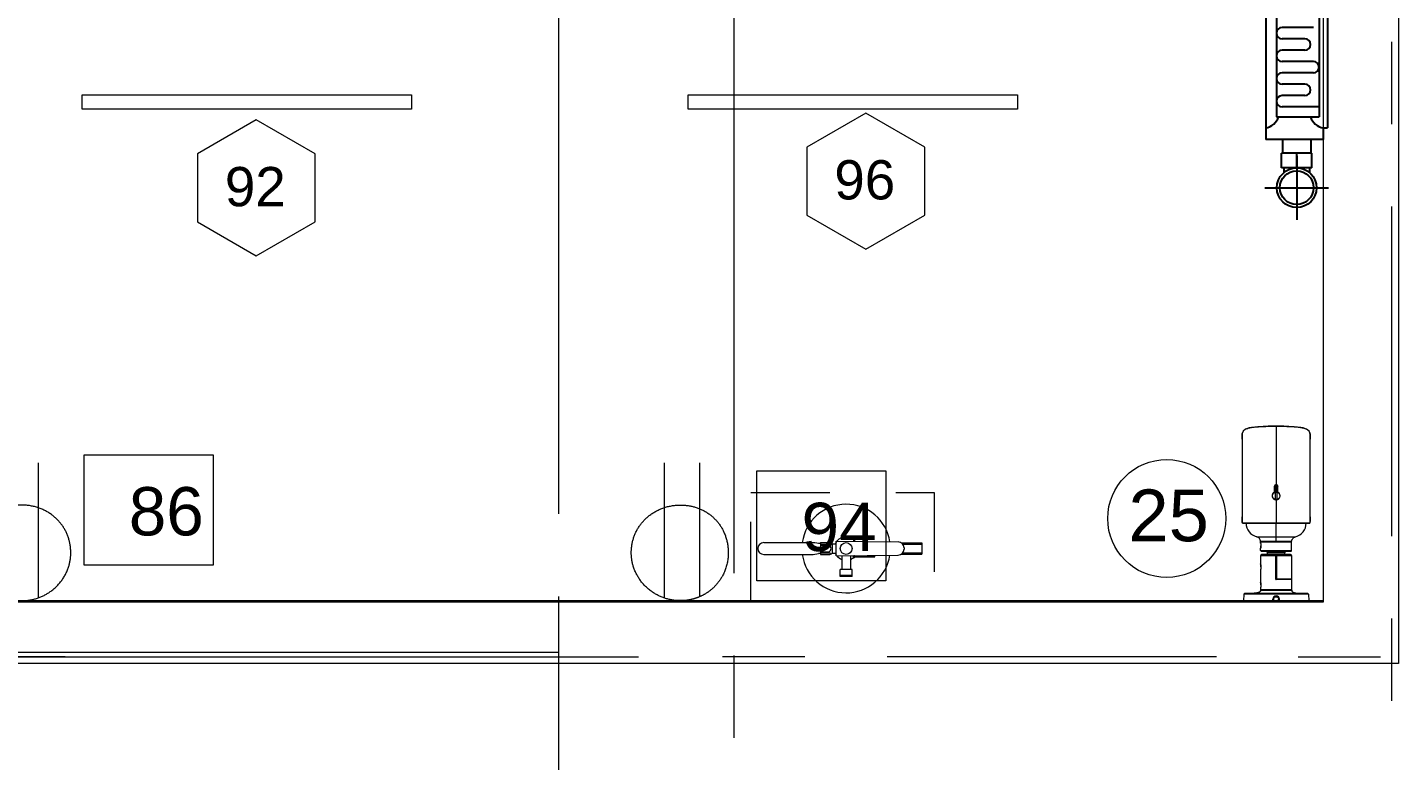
# Model space of a CAD drawing. Header units: inches. Extents: x 0.9 to 36.3, y 0.7 to 23.3.
# Drawn here: x 27.751 to 29.832, y 5.952 to 7.065 of the extents above; entities that cross this region are included whole.
import ezdxf

# ---------------------------------------------------------------- set-up
doc = ezdxf.new("R2010")
doc.units = ezdxf.units.IN
doc.linetypes.add('ACAD_ISO02W100', pattern=[15, 12, -3])
doc.layers.get('0').update_dxf_attribs({"color": 1})
doc.layers.add('Baseboard heater', color=7, linetype='Continuous', true_color=0x581317)
for name, color, linetype, lineweight in [('CCTV', 38, 'Continuous', 0), ('Fire Extinguisher', 12, 'Continuous', 15), ('Numbering CCTV', 38, 'Continuous', 0), ('Numbering receptecles', 170, 'Continuous', 15), ('Receptacles', 170, 'Continuous', 15)]:
    doc.layers.add(name, color=color, linetype=linetype, lineweight=lineweight)
for name, color, linetype, lineweight, true_color in [('Lights', 7, 'Continuous', 15, 0xff0a0a), ('Numbering Lights', 1, 'Continuous', 15, 0xff0000), ('PDF_Geometry', 7, 'Continuous', 9, 0x777777)]:
    doc.layers.add(name, color=color, linetype=linetype, lineweight=lineweight, true_color=true_color)
doc.styles.get("Standard").update_dxf_attribs({"font": 'arial.ttf'})

# ---------------------------------------------------------------- blocks, each defined once
blk = doc.blocks.new('Fire Extinguisher_top_dwgmodels.com')
at = {"color": 0}
for p, q in [((-111.7, 8), (-47, 8)), ((-34.9, 6.6), (-37.6, 6.6)), ((-34.9, 8), (-34.9, -8)), ((-34.9, 8), (-23.5, 8)), ((-34.9, 4.6), (-23.2, 4.6)), ((-34.8, 5.7), (-23.2, 5.7)), ((-18.9, 6.3), (-18.9, -6.3)), ((-18.9, 6.3), (-13.5, 6.3)), ((-13.5, -10), (-13.5, 10)), ((-13.5, 10), (70.6, 8.9)), ((10.3, 9.7), (10.3, 11.5)), ((10.7, 9.7), (10.7, 11.5)), ((75, 7.5), (102.5, 7.5)), ((76.7, 5.9), (102.5, 5.9)), ((78.5, 0.9), (78.5, -0.9)), ((102.5, 7.5), (102.5, -7.5)), ((-111.7, -8), (-47, -8)), ((-34.9, -6.6), (-37.6, -6.6)), ((-34.9, -4.6), (-23.2, -4.6)), ((-34.9, -8), (-23.5, -8)), ((-34.8, -5.7), (-23.2, -5.7)), ((-18.9, -6.3), (-13.5, -6.3)), ((-13.5, -10), (70.6, -8.9)), ((-6, -9.9), (-6, -28.4)), ((6, -9.7), (6, -28.4)), ((10.3, -9.7), (10.3, -9.7)), ((10.7, -9.9), (10.7, -9.7)), ((10.8, -10.2), (11, -9.9)), ((10.9, -10.4), (38.5, -10.4)), ((10.9, -11.2), (38.5, -11.2)), ((75, -7.5), (102.5, -7.5)), ((76.7, -5.9), (102.5, -5.9)), ((-8, -38), (-8, -28.4)), ((8, -28.4), (-8, -28.4)), ((-8, -36.1), (8, -36.1)), ((8, -38), (8, -28.4)), ((8, -38), (-8, -38))]:
    blk.add_line(p, q, dxfattribs=at)
blk.add_circle((0, 0), 8, dxfattribs=at)
for centre, radius, start, end in [((0, 0), 60, 8.6363, 172.3377), ((-111.7, 0), 8, 90, 270), ((-48.9, -37), 45.1, 75.4552, 87.5164), ((-23.6, 0.6), 7.45, 50.2127, 88.8117), ((-23.3, 7.7), 1.98, 271.9881, 358.9526), ((-25.5, 0), 5.13, 297.4534, 62.5466), ((0, 0), 16, 147.6298, 156.9032), ((0, 0), 16, 37.0611, 141.3809), ((10.5, 11.5), 0.177, 14.0852, 165.9148), ((70.5, 0.9), 8, 0, 89.221), ((0, 0), 60, 187.6623, 351.3637), ((-48.9, 37), 45.1, 272.4836, 284.5448), ((-23.6, -0.6), 7.45, 271.1883, 309.7873), ((-23.3, -7.7), 1.98, 1.0474, 88.0119), ((0, 0), 16, 203.0968, 212.3702), ((0, 0), 16, 218.6191, 247.9757), ((-11.2, -9.9), 0.819, 184.1848, 357.3731), ((0, 0), 16, 292.0243, 310.0558), ((10.5, -11), 1.25, 101.8101, 350.1732), ((10.5, -11), 0.907, 90, 346.3844), ((10.2, -9.7), 0.107, 282.2941, 2.9308), ((10.4, -9.9), 0.229, 277.2272, 346.9737), ((11.1, -10.8), 0.447, 116.5651, 243.4349), ((0, 0), 16, 312.0013, 315.4535), ((10.5, -11), 0.907, 40.2976, 70.7774), ((10.5, -11), 1.25, 27.9629, 66.6982), ((0, 0), 16, 319.3461, 322.9389), ((38.3, -10.8), 0.447, 296.5651, 63.4349), ((70.5, -0.9), 8, 270.779, 0)]:
    blk.add_arc(centre, radius, start, end, dxfattribs=at)

msp = doc.modelspace()

# ---------------------------------------------------------------- linework, layer by layer
at = {"layer": 'Baseboard heater', "linetype": 'ByBlock', "ltscale": 0.5}
for p, q in [((29.6306, 8.4572), (29.6308, 6.8947)), ((29.7243, 8.4397), (29.7245, 6.9122)), ((29.6901, 6.9613), (29.6556, 6.9613)), ((29.7116, 6.9441), (29.6556, 6.9441)), ((29.647, 6.9291), (29.7116, 6.9292)), ((29.7181, 6.9122), (29.7245, 6.9122)), ((29.7181, 6.9122), (29.7181, 6.8947)), ((29.7181, 6.8947), (29.6308, 6.8947))]:
    msp.add_line(p, q, dxfattribs=at)
at = {"layer": 'Baseboard heater', "linetype": 'ByBlock', "ltscale": 0.3}
for p, q in [((29.6469, 8.4228), (29.647, 6.9291)), ((29.7114, 8.4228), (29.7116, 6.9292)), ((29.703, 7.0647), (29.6556, 7.0646)), ((29.6901, 7.0474), (29.6556, 7.0474)), ((29.6901, 7.0302), (29.6556, 7.0302)), ((29.703, 7.013), (29.6556, 7.013)), ((29.703, 6.9958), (29.6556, 6.9958)), ((29.6901, 6.9786), (29.6556, 6.9785)), ((29.6561, 6.8947), (29.6561, 6.874)), ((29.6992, 6.8947), (29.6992, 6.8741)), ((29.7009, 6.8741), (29.6544, 6.874)), ((29.6544, 6.8517), (29.6544, 6.874)), ((29.6777, 6.8517), (29.6777, 6.874)), ((29.6777, 6.8701), (29.6777, 6.7729)), ((29.7009, 6.8517), (29.7009, 6.8741)), ((29.7009, 6.8517), (29.6544, 6.8517)), ((29.6583, 6.8517), (29.6583, 6.8446)), ((29.697, 6.8517), (29.697, 6.8446)), ((29.6291, 6.8215), (29.7262, 6.8215))]:
    msp.add_line(p, q, dxfattribs=at)
at = {"layer": 'Baseboard heater', "linetype": 'ByBlock', "ltscale": 0.5}
for radius in [0.0301, 0.0256]:
    msp.add_circle((29.6777, 6.8215), radius, dxfattribs=at)
at = {"layer": 'Baseboard heater', "linetype": 'ByBlock', "ltscale": 0.3}
for centre, start, end in [((29.6556, 7.056), 90.0065, 270.0065), ((29.6901, 7.0388), 270.0065, 90.0065), ((29.6556, 7.0216), 90.0065, 270.0065), ((29.6556, 6.9872), 90.0065, 270.0065), ((29.703, 7.0044), 270.0065, 90.0065), ((29.6901, 6.9699), 270.0065, 90.0065)]:
    msp.add_arc(centre, 0.00861, start, end, dxfattribs=at)
at = {"layer": 'Baseboard heater', "linetype": 'ByBlock', "ltscale": 0.5}
for centre, radius, start, end in [((29.6556, 6.9527), 0.00861, 90.0065, 270.0065), ((29.6264, 6.9368), 0.025, 280.1133, 342.1663), ((29.7224, 6.9368), 0.025, 197.8466, 259.8996)]:
    msp.add_arc(centre, radius, start, end, dxfattribs=at)
at = {"layer": 'CCTV', "linetype": 'ByBlock'}
for p, q in [((29.6465, 6.4596), (29.6465, 6.3711)), ((29.5948, 6.44), (29.5948, 6.44)), ((29.5948, 6.44), (29.5948, 6.3221)), ((29.5948, 6.44), (29.5948, 6.44)), ((29.5949, 6.4438), (29.5949, 6.444)), ((29.5952, 6.4488), (29.5954, 6.4498)), ((29.5952, 6.4487), (29.5954, 6.4497)), ((29.5952, 6.4488), (29.5952, 6.4487)), ((29.5954, 6.4497), (29.5954, 6.4498)), ((29.5954, 6.3131), (29.5954, 6.4497)), ((29.6977, 6.4488), (29.6975, 6.4498)), ((29.6975, 6.4498), (29.6975, 6.4497)), ((29.6975, 6.4497), (29.6978, 6.4487)), ((29.6975, 6.4497), (29.6975, 6.3131)), ((29.6978, 6.4487), (29.6977, 6.4488)), ((29.6981, 6.444), (29.6981, 6.4438)), ((29.6981, 6.3221), (29.6981, 6.44)), ((29.6981, 6.44), (29.6981, 6.44)), ((29.6981, 6.44), (29.6981, 6.44)), ((29.6442, 6.3699), (29.6442, 6.3598)), ((29.6452, 6.3708), (29.6452, 6.3601)), ((29.6453, 6.3601), (29.6453, 6.3708)), ((29.6465, 6.3711), (29.6465, 6.36)), ((29.6477, 6.3708), (29.6477, 6.3601)), ((29.6478, 6.3601), (29.6478, 6.3708)), ((29.6487, 6.3598), (29.6487, 6.3699)), ((29.6436, 6.3683), (29.6436, 6.3596)), ((29.6455, 6.3487), (29.6455, 6.3596)), ((29.6455, 6.3596), (29.6474, 6.3596)), ((29.6474, 6.3596), (29.6474, 6.3487)), ((29.6493, 6.3596), (29.6493, 6.3683)), ((29.6474, 6.3487), (29.6455, 6.3487)), ((29.6465, 6.348), (29.6465, 6.3127)), ((29.5948, 6.3221), (29.5948, 6.3221)), ((29.5948, 6.3221), (29.5948, 6.3221)), ((29.5948, 6.3219), (29.5948, 6.3221)), ((29.5953, 6.3131), (29.6976, 6.3131)), ((29.5958, 6.3127), (29.6972, 6.3127)), ((29.6465, 6.2847), (29.6465, 6.3127)), ((29.6981, 6.3221), (29.6981, 6.3221)), ((29.6981, 6.3221), (29.6981, 6.3221)), ((29.6981, 6.3221), (29.6981, 6.3219)), ((29.67, 6.2847), (29.6229, 6.2847)), ((29.67, 6.2841), (29.6229, 6.2841)), ((29.6229, 6.2825), (29.6229, 6.2841)), ((29.6229, 6.2825), (29.6229, 6.2825)), ((29.6229, 6.2825), (29.6229, 6.2825)), ((29.6229, 6.2825), (29.6229, 6.2825)), ((29.6229, 6.2825), (29.6229, 6.2825)), ((29.6229, 6.2825), (29.623, 6.2822)), ((29.623, 6.2744), (29.6229, 6.274)), ((29.6229, 6.274), (29.6229, 6.274)), ((29.6229, 6.274), (29.6229, 6.274)), ((29.6229, 6.274), (29.6229, 6.274)), ((29.6229, 6.274), (29.6229, 6.274)), ((29.6229, 6.2712), (29.6229, 6.274)), ((29.6229, 6.2712), (29.67, 6.2712)), ((29.623, 6.2822), (29.623, 6.2822)), ((29.623, 6.2822), (29.6231, 6.2812)), ((29.6231, 6.2812), (29.6232, 6.2798)), ((29.6231, 6.2812), (29.6231, 6.2812)), ((29.6232, 6.2844), (29.6698, 6.2844)), ((29.6697, 6.2844), (29.6232, 6.2844)), ((29.6232, 6.2798), (29.6233, 6.2783)), ((29.6233, 6.2783), (29.6233, 6.2783)), ((29.6233, 6.2768), (29.6233, 6.2767)), ((29.6238, 6.2702), (29.6691, 6.2702)), ((29.6597, 6.2674), (29.6333, 6.2674)), ((29.6333, 6.2651), (29.6333, 6.2674)), ((29.6597, 6.2674), (29.6597, 6.2674)), ((29.6597, 6.2651), (29.6597, 6.2674)), ((29.67, 6.2712), (29.67, 6.2841)), ((29.6465, 6.2632), (29.6229, 6.2632)), ((29.6229, 6.2632), (29.6229, 6.2507)), ((29.6229, 6.2507), (29.6229, 6.2506)), ((29.6229, 6.2506), (29.6229, 6.2506)), ((29.6229, 6.2506), (29.6229, 6.2506)), ((29.6229, 6.2505), (29.6229, 6.2506)), ((29.6229, 6.2506), (29.623, 6.2502)), ((29.623, 6.2502), (29.6231, 6.2492)), ((29.6231, 6.2492), (29.6231, 6.2492)), ((29.6231, 6.2492), (29.6233, 6.2477)), ((29.6233, 6.2478), (29.6233, 6.2462)), ((29.6233, 6.2462), (29.6233, 6.2462)), ((29.6462, 6.2651), (29.6248, 6.2651)), ((29.6462, 6.2271), (29.6462, 6.2632)), ((29.6465, 6.2285), (29.6465, 6.2648)), ((29.6465, 6.2274), (29.6465, 6.2648)), ((29.67, 6.2632), (29.6465, 6.2632)), ((29.6682, 6.2651), (29.6468, 6.2651)), ((29.6468, 6.2632), (29.6468, 6.2606)), ((29.6468, 6.2606), (29.6468, 6.2285)), ((29.67, 6.2632), (29.67, 6.2278)), ((29.6229, 6.2418), (29.6229, 6.2418)), ((29.6229, 6.2417), (29.6229, 6.2418)), ((29.6229, 6.2417), (29.6229, 6.2233)), ((29.6231, 6.2432), (29.6231, 6.2432)), ((29.6233, 6.2447), (29.6233, 6.2446)), ((29.67, 6.2271), (29.6462, 6.2271)), ((29.6465, 6.2285), (29.6468, 6.2285)), ((29.6465, 6.2275), (29.6671, 6.2275)), ((29.6698, 6.2274), (29.6465, 6.2274)), ((29.6474, 6.2278), (29.67, 6.2278)), ((29.6474, 6.2275), (29.6698, 6.2275)), ((29.667, 6.2275), (29.6671, 6.2275)), ((29.67, 6.2271), (29.67, 6.2117)), ((29.5975, 6.2048), (29.597, 6.1949)), ((29.6954, 6.2048), (29.5975, 6.2048)), ((29.5985, 6.2057), (29.6223, 6.2057)), ((29.6124, 6.2057), (29.6117, 6.2057)), ((29.6134, 6.2057), (29.6124, 6.2057)), ((29.6148, 6.2057), (29.6134, 6.2057)), ((29.6161, 6.2057), (29.6148, 6.2057)), ((29.6168, 6.2057), (29.6161, 6.2057)), ((29.6168, 6.2057), (29.6176, 6.2057)), ((29.6945, 6.2057), (29.6223, 6.2057)), ((29.6229, 6.2233), (29.6229, 6.2232)), ((29.6229, 6.2233), (29.6229, 6.2233)), ((29.6229, 6.2232), (29.6229, 6.2232)), ((29.6229, 6.2232), (29.6229, 6.2232)), ((29.6229, 6.2232), (29.623, 6.2229)), ((29.6229, 6.2145), (29.6229, 6.2145)), ((29.6229, 6.2144), (29.6229, 6.2145)), ((29.6229, 6.2144), (29.6229, 6.2117)), ((29.6229, 6.2117), (29.67, 6.2117)), ((29.6229, 6.2111), (29.67, 6.2111)), ((29.623, 6.2229), (29.6231, 6.2219)), ((29.6231, 6.2219), (29.6233, 6.2204)), ((29.6231, 6.2219), (29.6231, 6.2219)), ((29.6231, 6.2158), (29.6231, 6.2158)), ((29.625, 6.2114), (29.6232, 6.2113)), ((29.6698, 6.2114), (29.6232, 6.2114)), ((29.6698, 6.2113), (29.6232, 6.2113)), ((29.6233, 6.2204), (29.6233, 6.2189)), ((29.6233, 6.2189), (29.6233, 6.2189)), ((29.6233, 6.2173), (29.6233, 6.2173)), ((29.6679, 6.2114), (29.6698, 6.2113)), ((29.6726, 6.2057), (29.6727, 6.2057)), ((29.6749, 6.2057), (29.6749, 6.2057)), ((29.6774, 6.2057), (29.6775, 6.2057)), ((29.6796, 6.2057), (29.6782, 6.2057)), ((29.6805, 6.2057), (29.6796, 6.2057)), ((29.6797, 6.2057), (29.6797, 6.2057)), ((29.6812, 6.2057), (29.6805, 6.2057)), ((29.6815, 6.2057), (29.6812, 6.2057)), ((29.6812, 6.2057), (29.6812, 6.2057)), ((29.6954, 6.2048), (29.6959, 6.1949)), ((29.597, 6.1949), (29.6413, 6.1949)), ((29.6955, 6.1944), (29.5975, 6.1944)), ((29.6413, 6.1944), (29.6413, 6.1972)), ((29.6422, 6.1972), (29.6422, 6.1944)), ((29.6427, 6.1972), (29.6427, 6.1944)), ((29.6487, 6.2003), (29.6442, 6.2003)), ((29.6503, 6.1944), (29.6503, 6.1972)), ((29.6507, 6.1944), (29.6507, 6.1972)), ((29.6517, 6.1944), (29.6517, 6.1972)), ((29.6517, 6.1949), (29.6959, 6.1949))]:
    msp.add_line(p, q, dxfattribs=at)
for points in [[(29.6465, 6.4596), (29.6346, 6.4595), (29.6188, 6.4589), (29.6091, 6.4578), (29.6056, 6.4571), (29.6002, 6.4552), (29.5964, 6.4522), (29.5954, 6.4498)], [(29.6975, 6.4498), (29.6965, 6.4522), (29.6928, 6.4552), (29.6873, 6.4571), (29.6838, 6.4578), (29.6741, 6.4589), (29.6584, 6.4595), (29.6465, 6.4596)], [(29.6233, 6.2783), (29.6232, 6.2768), (29.6231, 6.2753), (29.623, 6.2744)], [(29.6233, 6.2462), (29.6233, 6.2447), (29.6231, 6.2432), (29.623, 6.2422), (29.6229, 6.2418)], [(29.6117, 6.2057), (29.6113, 6.2057), (29.6113, 6.2057), (29.6112, 6.2057), (29.6112, 6.2057)], [(29.6223, 6.2058), (29.6222, 6.2058), (29.6222, 6.2058), (29.622, 6.2058), (29.6218, 6.2058), (29.6216, 6.2058), (29.6213, 6.2058), (29.6209, 6.2057), (29.6204, 6.2057), (29.6199, 6.2057), (29.6192, 6.2057), (29.6184, 6.2057), (29.6176, 6.2057)], [(29.6233, 6.2189), (29.6233, 6.2173), (29.6231, 6.2158), (29.623, 6.2148), (29.6229, 6.2145)], [(29.6782, 6.2057), (29.6771, 6.2057), (29.6764, 6.2057), (29.6757, 6.2057), (29.6749, 6.2057), (29.6741, 6.2057), (29.6734, 6.2057), (29.6727, 6.2057), (29.6722, 6.2057), (29.6718, 6.2057), (29.6714, 6.2058), (29.6711, 6.2058), (29.6709, 6.2058), (29.6708, 6.2058), (29.6707, 6.2058)]]:
    msp.add_lwpolyline(points, dxfattribs=at)
msp.add_circle((29.6465, 6.3541), 0.00556, dxfattribs=at)
for centre, radius, start, end in [((29.7551, 6.44), 0.1603, 178.6387, 180.0077), ((29.5984, 6.4481), 0.0033, 168.119, 169.1187), ((29.6019, 6.4483), 0.0066, 162.8716, 167.331), ((29.6021, 6.4483), 0.00683, 167.3137, 168.0753), ((29.691, 6.4483), 0.00672, 12.6929, 14.3956), ((29.6908, 6.4483), 0.00688, 11.918, 12.696), ((29.6945, 6.4481), 0.0033, 10.8929, 11.8814), ((29.5456, 6.4401), 0.1525, 359.9562, 1.3963), ((29.6465, 6.3683), 0.00283, 0, 180), ((29.6407, 6.3539), 0.000377, 112.2932, 251.7068), ((29.6408, 6.3547), 0.000377, 104.2932, 243.7068), ((29.6408, 6.3531), 0.000377, 120.2932, 259.7068), ((29.6409, 6.3555), 0.000377, 96.2932, 235.7068), ((29.6465, 6.3541), 0.00589, 177.4414, 178.5586), ((29.6465, 6.3541), 0.00589, 185.4414, 186.5586), ((29.641, 6.3524), 0.000377, 128.2932, 267.7068), ((29.6465, 6.3541), 0.00589, 169.4414, 170.5586), ((29.6465, 6.3541), 0.00589, 193.4414, 194.5586), ((29.6411, 6.3563), 0.000377, 88.2932, 227.7068), ((29.6465, 6.3541), 0.00589, 161.4414, 162.5586), ((29.6413, 6.3516), 0.000377, 136.2932, 275.7068), ((29.6465, 6.3541), 0.00589, 201.4414, 202.5586), ((29.6415, 6.357), 0.000377, 80.2932, 219.7068), ((29.6465, 6.3541), 0.00589, 153.4414, 154.5586), ((29.6465, 6.3541), 0.00589, 209.4414, 210.5586), ((29.6417, 6.3509), 0.000377, 144.2932, 283.7068), ((29.6419, 6.3577), 0.000377, 72.2932, 211.7068), ((29.6465, 6.3541), 0.00589, 145.4414, 146.5586), ((29.6465, 6.3541), 0.00589, 217.4414, 218.5586), ((29.6422, 6.3503), 0.000377, 152.2932, 291.7068), ((29.6425, 6.3583), 0.000377, 64.2932, 203.7068), ((29.6465, 6.3541), 0.00589, 137.4414, 138.5586), ((29.6465, 6.3541), 0.00589, 225.4414, 226.5586), ((29.6428, 6.3497), 0.000377, 160.2932, 299.7068), ((29.6465, 6.3541), 0.00589, 129.4414, 130.5586), ((29.6431, 6.3588), 0.000377, 56.2932, 195.7068), ((29.6465, 6.3541), 0.00589, 233.4414, 234.5586), ((29.6434, 6.3493), 0.000377, 168.2932, 307.7068), ((29.6465, 6.3541), 0.00589, 121.4414, 122.5586), ((29.6438, 6.3592), 0.000377, 48.2932, 187.7068), ((29.6465, 6.3541), 0.00589, 113.4414, 114.5586), ((29.6445, 6.3595), 0.000377, 40.2932, 179.7068), ((29.6465, 6.3541), 0.00589, 105.4414, 106.5586), ((29.6453, 6.3598), 0.000377, 32.2932, 171.7068), ((29.6465, 6.3541), 0.00589, 97.4414, 98.5586), ((29.6461, 6.3599), 0.000377, 24.2932, 163.7068), ((29.6465, 6.3541), 0.00589, 89.4414, 90.5586), ((29.6469, 6.3599), 0.000377, 16.2932, 155.7068), ((29.6465, 6.3541), 0.00589, 81.4414, 82.5586), ((29.6477, 6.3598), 0.000377, 8.2932, 147.7068), ((29.6465, 6.3541), 0.00589, 73.4414, 74.5586), ((29.6484, 6.3595), 0.000377, 0.2932, 139.7068), ((29.6465, 6.3541), 0.00589, 65.4414, 66.5586), ((29.6492, 6.3592), 0.000377, 352.2932, 131.7068), ((29.6495, 6.3493), 0.000377, 232.2932, 11.7068), ((29.6465, 6.3541), 0.00589, 57.4414, 58.5586), ((29.6499, 6.3588), 0.000377, 344.2932, 123.7068), ((29.6465, 6.3541), 0.00589, 305.4414, 306.5586), ((29.6502, 6.3497), 0.000377, 240.2932, 19.7068), ((29.6465, 6.3541), 0.00589, 49.4414, 50.5586), ((29.6505, 6.3583), 0.000377, 336.2932, 115.7068), ((29.6465, 6.3541), 0.00589, 313.4414, 314.5586), ((29.6507, 6.3503), 0.000377, 248.2932, 27.7068), ((29.6465, 6.3541), 0.00589, 41.4414, 42.5586), ((29.651, 6.3577), 0.000377, 328.2932, 107.7068), ((29.6512, 6.3509), 0.000377, 256.2932, 35.7068), ((29.6465, 6.3541), 0.00589, 321.4414, 322.5586), ((29.6465, 6.3541), 0.00589, 33.4414, 34.5586), ((29.6515, 6.357), 0.000377, 320.2932, 99.7068), ((29.6465, 6.3541), 0.00589, 329.4414, 330.5586), ((29.6516, 6.3516), 0.000377, 264.2932, 43.7068), ((29.6465, 6.3541), 0.00589, 25.4414, 26.5586), ((29.6518, 6.3563), 0.000377, 312.2932, 91.7068), ((29.6465, 6.3541), 0.00589, 337.4414, 338.5586), ((29.6519, 6.3524), 0.000377, 272.2932, 51.7068), ((29.6465, 6.3541), 0.00589, 17.4414, 18.5586), ((29.652, 6.3555), 0.000377, 304.2932, 83.7068), ((29.6521, 6.3531), 0.000377, 280.2932, 59.7068), ((29.6465, 6.3541), 0.00589, 345.4414, 346.5586), ((29.6465, 6.3541), 0.00589, 9.4414, 10.5586), ((29.6522, 6.3547), 0.000377, 296.2932, 75.7068), ((29.6522, 6.3539), 0.000377, 288.2932, 67.7068), ((29.6465, 6.3541), 0.00589, 353.4414, 354.5586), ((29.6465, 6.3541), 0.00589, 1.4414, 2.5586), ((29.6465, 6.3541), 0.00589, 241.4414, 242.5586), ((29.6441, 6.3489), 0.000377, 176.2932, 315.7068), ((29.6465, 6.3541), 0.00589, 249.4414, 250.5586), ((29.6449, 6.3486), 0.000377, 184.2932, 323.7068), ((29.6465, 6.3541), 0.00589, 257.4414, 258.5586), ((29.6457, 6.3484), 0.000377, 192.2932, 331.7068), ((29.6465, 6.3541), 0.00589, 265.4414, 266.5586), ((29.6465, 6.3484), 0.000377, 200.2932, 339.7068), ((29.6465, 6.3541), 0.00589, 273.4414, 274.5586), ((29.6473, 6.3484), 0.000377, 208.2932, 347.7068), ((29.6465, 6.3541), 0.00589, 281.4414, 282.5586), ((29.6481, 6.3486), 0.000377, 216.2932, 355.7068), ((29.6465, 6.3541), 0.00589, 289.4414, 290.5586), ((29.6488, 6.3489), 0.000377, 224.2932, 3.7068), ((29.6465, 6.3541), 0.00589, 297.4414, 298.5586), ((29.7572, 6.3221), 0.1623, 180.0379, 180.8928), ((29.6386, 6.318), 0.0437, 183.5364, 183.772), ((29.5959, 6.3131), 0.000471, 179.9607, 269.9607), ((29.5958, 6.3131), 0.00047, 220.1314, 269.9952), ((29.6223, 6.3127), 0.0214, 180, 255.7838), ((29.6707, 6.3127), 0.0214, 284.2162, 0), ((29.6971, 6.3131), 0.000471, 270.0392, 0.0393), ((29.6972, 6.3131), 0.00047, 270.0047, 318.0476), ((29.6966, 6.3134), 0.00111, 339.9561, 341.2777), ((29.5323, 6.3221), 0.1658, 359.1339, 359.9504), ((29.6232, 6.2847), 0.000283, 182.1629, 269.9884), ((29.6232, 6.2841), 0.000283, 90, 180), ((29.5974, 6.2778), 0.026, 9.7365, 10.4294), ((29.5986, 6.2785), 0.0248, 349.5539, 350.2963), ((29.6238, 6.2712), 0.000943, 180, 270), ((29.5996, 6.2783), 0.0237, 350.2404, 356.1922), ((29.6004, 6.2783), 0.0229, 356.2833, 359.9935), ((29.6304, 6.2674), 0.00283, 360, 89.9984), ((29.6625, 6.2674), 0.00283, 90.0016, 180), ((29.6691, 6.2712), 0.000943, 270, 0), ((29.6698, 6.2847), 0.000283, 270.0139, 357.8293), ((29.6698, 6.2841), 0.000283, 0, 90), ((29.6248, 6.2632), 0.00189, 89.9951, 180.0003), ((29.6462, 6.2648), 0.000283, 0.0002, 90.0001), ((29.6468, 6.2648), 0.000283, 90, 180.0003), ((29.6682, 6.2632), 0.00189, 359.9999, 89.9956), ((29.6474, 6.2285), 0.000943, 179.9999, 270), ((29.6674, 6.2278), 0.000471, 225, 270), ((29.6698, 6.2278), 0.000283, 270.0174, 359.9522), ((29.6698, 6.2271), 0.000283, 359.9526, 90.0169), ((29.5985, 6.2047), 0.000943, 90.2612, 176.991), ((29.6111, 6.2052), 0.000466, 87.1644, 90.3609), ((29.6224, 6.2054), 0.000471, 91.4591, 132.968), ((29.6267, 6.2137), 0.00382, 168.3921, 168.6145), ((29.6232, 6.2117), 0.000283, 180, 270), ((29.6232, 6.2111), 0.000283, 93.3342, 176.5845), ((29.6698, 6.2117), 0.000283, 270, 360), ((29.6698, 6.2111), 0.000283, 3.4156, 86.6656), ((29.6705, 6.2054), 0.000471, 47.032, 88.5409), ((29.6718, 6.2179), 0.0121, 266.175, 266.4349), ((29.6784, 6.6593), 0.4537, 269.5574, 269.8737), ((29.6801, 7.2073), 1.0016, 269.8511, 269.977), ((29.6801, 6.7892), 0.5836, 269.9657, 270.1122), ((29.6818, 6.2052), 0.000466, 89.6391, 92.833), ((29.6945, 6.2047), 0.000943, 3.009, 89.7389), ((29.5975, 6.1948), 0.000471, 177, 270), ((29.6465, 6.1972), 0.00518, 0, 180), ((29.6465, 6.1972), 0.0047, 178.5039, 179.9886), ((29.6465, 6.1972), 0.00424, 0, 180), ((29.6464, 6.1972), 0.0047, 0.0079, 1.4905), ((29.6955, 6.1948), 0.000471, 270, 3)]:
    msp.add_arc(centre, radius, start, end, dxfattribs=at)
for points, knots in [([(29.6465, 6.4591), (29.6435, 6.4591), (29.6374, 6.4591), (29.63, 6.4589), (29.624, 6.4587), (29.6196, 6.4585), (29.6154, 6.4581), (29.6113, 6.4577), (29.6076, 6.4571), (29.6048, 6.4565), (29.6028, 6.4559), (29.6012, 6.4554), (29.5997, 6.4547), (29.5986, 6.454), (29.5976, 6.4534), (29.5967, 6.4525), (29.596, 6.4514), (29.5957, 6.4507), (29.5956, 6.4503)], [0, 0, 0, 0, 0.16895, 0.337337, 0.42085, 0.503288, 0.583665, 0.660468, 0.731538, 0.794467, 0.822316, 0.847639, 0.890831, 0.909132, 0.925542, 0.953902, 0.978104, 1, 1, 1, 1]), ([(29.6975, 6.45), (29.6974, 6.4504), (29.6971, 6.4511), (29.6961, 6.4528), (29.6943, 6.4542), (29.6918, 6.4554), (29.6891, 6.4563), (29.6859, 6.457), (29.6821, 6.4576), (29.6788, 6.458), (29.676, 6.4583), (29.673, 6.4585), (29.6693, 6.4587), (29.6648, 6.4589), (29.6602, 6.459), (29.6541, 6.4591), (29.6495, 6.4591), (29.6465, 6.4591)], [0, 0, 0, 0, 0.021763, 0.045513, 0.106268, 0.148141, 0.200098, 0.262267, 0.333115, 0.410206, 0.45033, 0.491185, 0.574399, 0.658801, 0.743802, 0.829099, 1, 1, 1, 1]), ([(29.5948, 6.44), (29.5948, 6.441), (29.5948, 6.4428), (29.5949, 6.4453), (29.595, 6.447), (29.5951, 6.4481), (29.5952, 6.4486), (29.5952, 6.4487)], [0, 0, 0, 0, 0.329676, 0.624769, 0.854843, 0.938729, 1, 1, 1, 1]), ([(29.5949, 6.444), (29.5949, 6.4443), (29.5949, 6.4452), (29.595, 6.4462), (29.595, 6.4469)], [0, 0, 0, 0, 0.279998, 1, 1, 1, 1]), ([(29.595, 6.4469), (29.595, 6.447), (29.595, 6.4474), (29.5951, 6.4477), (29.5951, 6.448)], [0, 0, 0, 0, 0.280719, 1, 1, 1, 1]), ([(29.5951, 6.448), (29.5951, 6.4481), (29.5951, 6.4483), (29.5952, 6.4485), (29.5952, 6.4487)], [0, 0, 0, 0, 0.305351, 1, 1, 1, 1]), ([(29.6978, 6.4487), (29.6978, 6.4486), (29.6978, 6.4481), (29.6979, 6.447), (29.698, 6.4453), (29.6981, 6.4428), (29.6981, 6.441), (29.6981, 6.44)], [0, 0, 0, 0, 0.061242, 0.145109, 0.375171, 0.670285, 1, 1, 1, 1]), ([(29.6978, 6.4487), (29.6978, 6.4486), (29.6978, 6.4484), (29.6978, 6.4482), (29.6979, 6.448)], [0, 0, 0, 0, 0.193013, 1, 1, 1, 1]), ([(29.6979, 6.448), (29.6979, 6.4479), (29.6979, 6.4475), (29.6979, 6.4472), (29.6979, 6.4469)], [0, 0, 0, 0, 0.219658, 1, 1, 1, 1]), ([(29.6979, 6.4469), (29.698, 6.4467), (29.698, 6.4457), (29.698, 6.4448), (29.6981, 6.444)], [0, 0, 0, 0, 0.217239, 1, 1, 1, 1]), ([(29.5952, 6.3135), (29.5951, 6.3136), (29.5951, 6.3141), (29.595, 6.3152), (29.5949, 6.3169), (29.5948, 6.3194), (29.5948, 6.3212), (29.5948, 6.3221)], [0, 0, 0, 0, 0.064688, 0.150909, 0.38261, 0.675091, 1, 1, 1, 1]), ([(29.595, 6.3153), (29.595, 6.3159), (29.5949, 6.3173), (29.5949, 6.3187), (29.5949, 6.3195)], [0, 0, 0, 0, 0.45263, 1, 1, 1, 1]), ([(29.5953, 6.3131), (29.5953, 6.3131), (29.5952, 6.3132), (29.5952, 6.3133), (29.5952, 6.3134), (29.5951, 6.3138), (29.5951, 6.3143), (29.595, 6.3148), (29.595, 6.3151)], [0, 0, 0, 0, 0.025196, 0.076231, 0.157082, 0.2682, 0.578703, 1, 1, 1, 1]), ([(29.5952, 6.3131), (29.5952, 6.3132), (29.5952, 6.3133), (29.5952, 6.3134), (29.5952, 6.3135)], [0, 0, 0, 0, 0.229035, 1, 1, 1, 1]), ([(29.5954, 6.3129), (29.5953, 6.3129), (29.5953, 6.313), (29.5953, 6.3131), (29.5952, 6.3131)], [0, 0, 0, 0, 0.310706, 1, 1, 1, 1]), ([(29.5958, 6.3127), (29.5957, 6.3127), (29.5955, 6.3127), (29.5954, 6.3128), (29.5954, 6.3129)], [0, 0, 0, 0, 0.567595, 1, 1, 1, 1]), ([(29.6976, 6.3128), (29.6975, 6.3128), (29.6974, 6.3127), (29.6973, 6.3127), (29.6972, 6.3127)], [0, 0, 0, 0, 0.441295, 1, 1, 1, 1]), ([(29.6981, 6.3196), (29.6981, 6.3191), (29.6981, 6.3183), (29.698, 6.317), (29.698, 6.3159), (29.6979, 6.315), (29.6979, 6.3142), (29.6978, 6.3137), (29.6978, 6.3134), (29.6977, 6.3133), (29.6977, 6.3132), (29.6977, 6.3131), (29.6976, 6.3131)], [0, 0, 0, 0, 0.207455, 0.399562, 0.571382, 0.718495, 0.837159, 0.924422, 0.955628, 0.978348, 0.992746, 1, 1, 1, 1]), ([(29.6977, 6.3131), (29.6977, 6.313), (29.6976, 6.313), (29.6976, 6.3129), (29.6976, 6.3128)], [0, 0, 0, 0, 0.207703, 1, 1, 1, 1]), ([(29.6978, 6.3134), (29.6978, 6.3133), (29.6977, 6.3132), (29.6977, 6.3132), (29.6977, 6.3131)], [0, 0, 0, 0, 0.268551, 1, 1, 1, 1]), ([(29.6981, 6.3221), (29.6981, 6.3211), (29.6981, 6.3193), (29.698, 6.3168), (29.6979, 6.3151), (29.6978, 6.314), (29.6978, 6.3135), (29.6978, 6.3134)], [0, 0, 0, 0, 0.329568, 0.624521, 0.854772, 0.938556, 1, 1, 1, 1]), ([(29.617, 6.2919), (29.617, 6.2919), (29.6171, 6.2919), (29.6171, 6.2919), (29.6171, 6.2919), (29.6172, 6.2919), (29.6173, 6.2919), (29.6174, 6.2919), (29.6176, 6.2919), (29.6179, 6.2919), (29.6183, 6.2919), (29.6187, 6.2919), (29.6192, 6.2919), (29.6197, 6.2919), (29.6206, 6.292), (29.6218, 6.292), (29.6234, 6.292), (29.6253, 6.292), (29.6274, 6.292), (29.6297, 6.292), (29.6321, 6.2919), (29.6357, 6.2919), (29.6405, 6.2919), (29.6444, 6.2919), (29.6465, 6.2919)], [0, 0, 0, 0, 0.000301, 0.001197, 0.002683, 0.004751, 0.007393, 0.010602, 0.018692, 0.028967, 0.041382, 0.055898, 0.072473, 0.091076, 0.111707, 0.159142, 0.214994, 0.279001, 0.350326, 0.42805, 0.511613, 0.600683, 0.793467, 1, 1, 1, 1]), ([(29.6229, 6.2847), (29.6229, 6.2855), (29.6225, 6.2871), (29.6213, 6.2894), (29.6194, 6.291), (29.6178, 6.2917), (29.617, 6.2919)], [0, 0, 0, 0, 0.25011, 0.499979, 0.749911, 1, 1, 1, 1]), ([(29.6465, 6.2919), (29.6485, 6.2919), (29.6524, 6.2919), (29.658, 6.2919), (29.6624, 6.292), (29.6655, 6.292), (29.6676, 6.292), (29.6695, 6.292), (29.6711, 6.292), (29.6725, 6.292), (29.6737, 6.2919), (29.6745, 6.2919), (29.675, 6.2919), (29.6753, 6.2919), (29.6756, 6.2919), (29.6757, 6.2919), (29.6758, 6.2919), (29.6759, 6.2919), (29.6759, 6.2919)], [0, 0, 0, 0, 0.206533, 0.399317, 0.57195, 0.649674, 0.720999, 0.785006, 0.840858, 0.888293, 0.927527, 0.958618, 0.971033, 0.981308, 0.989398, 0.995249, 0.998803, 1, 1, 1, 1]), ([(29.67, 6.2847), (29.6701, 6.2855), (29.6704, 6.2871), (29.6717, 6.2894), (29.6735, 6.291), (29.6751, 6.2917), (29.6759, 6.2919)], [0, 0, 0, 0, 0.25011, 0.499979, 0.749911, 1, 1, 1, 1]), ([(29.623, 6.2822), (29.623, 6.282), (29.6232, 6.2807), (29.6233, 6.2794), (29.6233, 6.2783)], [0, 0, 0, 0, 0.16346, 1, 1, 1, 1]), ([(29.6229, 6.2506), (29.6229, 6.2507), (29.6229, 6.2507), (29.6229, 6.2507), (29.6229, 6.2507)], [0, 0, 0, 0, 0.399911, 1, 1, 1, 1]), ([(29.6233, 6.2462), (29.6233, 6.2465), (29.6233, 6.247), (29.6233, 6.2478), (29.6232, 6.2485), (29.6231, 6.2493), (29.623, 6.25), (29.6229, 6.2505), (29.6229, 6.2506)], [0, 0, 0, 0, 0.180756, 0.355289, 0.518546, 0.66425, 0.888408, 1, 1, 1, 1]), ([(29.6233, 6.2462), (29.6233, 6.2457), (29.6233, 6.2447), (29.6232, 6.2433), (29.623, 6.2424), (29.6229, 6.2419), (29.6229, 6.2418)], [0, 0, 0, 0, 0.362731, 0.675684, 0.898012, 1, 1, 1, 1]), ([(29.6462, 6.2632), (29.6462, 6.2633), (29.6462, 6.2635), (29.6462, 6.2639), (29.6462, 6.2642), (29.6462, 6.2645), (29.6462, 6.2646), (29.6462, 6.2647), (29.6462, 6.2648), (29.6462, 6.2649), (29.6462, 6.265), (29.6462, 6.265), (29.6462, 6.265), (29.6462, 6.265), (29.6462, 6.265), (29.6462, 6.2651), (29.6462, 6.2651), (29.6462, 6.2651)], [0, 0, 0, 0, 0.195031, 0.382715, 0.555562, 0.707111, 0.773007, 0.831468, 0.88192, 0.923867, 0.956937, 0.970029, 0.980777, 0.989163, 0.995173, 0.998789, 1, 1, 1, 1]), ([(29.6468, 6.2651), (29.6468, 6.2651), (29.6468, 6.2651), (29.6468, 6.265), (29.6468, 6.265), (29.6468, 6.265), (29.6468, 6.265), (29.6468, 6.265), (29.6468, 6.2649), (29.6468, 6.2648), (29.6468, 6.2647), (29.6468, 6.2646), (29.6468, 6.2645), (29.6468, 6.2642), (29.6468, 6.2639), (29.6468, 6.2635), (29.6468, 6.2633), (29.6468, 6.2632)], [0, 0, 0, 0, 0.001211, 0.004824, 0.010829, 0.019214, 0.029964, 0.043058, 0.076115, 0.118071, 0.168524, 0.226977, 0.292884, 0.444426, 0.617298, 0.804923, 1, 1, 1, 1]), ([(29.6229, 6.2418), (29.6229, 6.2418), (29.6229, 6.2418), (29.6229, 6.2417), (29.6229, 6.2417)], [0, 0, 0, 0, 0.3695, 1, 1, 1, 1]), ([(29.6462, 6.2271), (29.6462, 6.2271), (29.6463, 6.2271), (29.6463, 6.2272), (29.6464, 6.2273), (29.6464, 6.2273), (29.6464, 6.2273), (29.6464, 6.2273), (29.6465, 6.2273), (29.6465, 6.2273), (29.6465, 6.2273), (29.6465, 6.2274), (29.6465, 6.2274)], [0, 0, 0, 0, 0.333634, 0.493974, 0.64506, 0.781451, 0.84162, 0.894676, 0.938748, 0.971951, 0.992756, 1, 1, 1, 1]), ([(29.6468, 6.2285), (29.6468, 6.2284), (29.6468, 6.2282), (29.6469, 6.228), (29.6472, 6.2279), (29.6473, 6.2278), (29.6474, 6.2278)], [0, 0, 0, 0, 0.250016, 0.500028, 0.750035, 1, 1, 1, 1]), ([(29.6474, 6.2278), (29.6474, 6.2278), (29.6474, 6.2277), (29.6474, 6.2277), (29.6474, 6.2276), (29.6474, 6.2276), (29.6474, 6.2276), (29.6474, 6.2276), (29.6474, 6.2275), (29.6474, 6.2275)], [0, 0, 0, 0, 0.381694, 0.554211, 0.705338, 0.829431, 0.921948, 0.979181, 1, 1, 1, 1]), ([(29.6229, 6.2111), (29.6229, 6.2108), (29.6228, 6.2103), (29.6226, 6.2096), (29.6222, 6.209), (29.6216, 6.2083), (29.6206, 6.2077), (29.6193, 6.2072), (29.6178, 6.2068), (29.6157, 6.2064), (29.6129, 6.2061), (29.6094, 6.2059), (29.6058, 6.2058), (29.6022, 6.2057), (29.5997, 6.2057), (29.5985, 6.2057)], [0, 0, 0, 0, 0.031047, 0.058469, 0.083921, 0.108718, 0.159185, 0.212975, 0.27011, 0.330095, 0.456287, 0.587981, 0.723285, 0.860877, 1, 1, 1, 1]), ([(29.6111, 6.2057), (29.6111, 6.2057), (29.6112, 6.2057), (29.6112, 6.2057), (29.6112, 6.2057), (29.6113, 6.2057), (29.6113, 6.2057), (29.6114, 6.2057), (29.6116, 6.2057), (29.6118, 6.2057), (29.6121, 6.2057), (29.6124, 6.2057), (29.613, 6.2057), (29.6137, 6.2057), (29.6147, 6.2057), (29.6157, 6.2057), (29.6164, 6.2057), (29.6168, 6.2057)], [0, 0, 0, 0, 0.001083, 0.004677, 0.010748, 0.019252, 0.030141, 0.043367, 0.076642, 0.118695, 0.16913, 0.227539, 0.293447, 0.445094, 0.617931, 0.805158, 1, 1, 1, 1]), ([(29.6112, 6.2057), (29.6112, 6.2057), (29.6112, 6.2057), (29.6111, 6.2057), (29.6111, 6.2057)], [0, 0, 0, 0, 0.510054, 1, 1, 1, 1]), ([(29.6169, 6.2059), (29.6156, 6.2058), (29.614, 6.2058), (29.6121, 6.2057), (29.6115, 6.2057), (29.6112, 6.2057)], [0, 0, 0, 0, 0.648972, 0.876968, 1, 1, 1, 1]), ([(29.6169, 6.2057), (29.6172, 6.2057), (29.6179, 6.2057), (29.619, 6.2057), (29.6199, 6.2057), (29.6206, 6.2057), (29.6211, 6.2057), (29.6215, 6.2058), (29.6217, 6.2058), (29.622, 6.2058), (29.6221, 6.2058), (29.6223, 6.2058), (29.6224, 6.2058), (29.6224, 6.2058), (29.6224, 6.2059)], [0, 0, 0, 0, 0.195644, 0.383042, 0.555658, 0.706858, 0.772491, 0.830705, 0.880953, 0.922708, 0.955634, 0.979694, 0.994666, 1, 1, 1, 1]), ([(29.6223, 6.2059), (29.6222, 6.2059), (29.622, 6.2059), (29.6213, 6.2059), (29.6202, 6.2059), (29.6186, 6.2059), (29.6175, 6.2059), (29.6169, 6.2059)], [0, 0, 0, 0, 0.050246, 0.1273, 0.355274, 0.657213, 1, 1, 1, 1]), ([(29.6224, 6.2059), (29.6224, 6.2059), (29.6224, 6.2059), (29.6223, 6.2059), (29.6223, 6.2059), (29.6223, 6.2059)], [0, 0, 0, 0, 0.234882, 0.561752, 1, 1, 1, 1]), ([(29.6233, 6.2189), (29.6233, 6.2191), (29.6233, 6.2197), (29.6233, 6.2204), (29.6232, 6.2212), (29.6231, 6.2219), (29.623, 6.2226), (29.6229, 6.2231), (29.6229, 6.2233)], [0, 0, 0, 0, 0.181707, 0.357092, 0.520994, 0.66706, 0.89078, 1, 1, 1, 1]), ([(29.6229, 6.2233), (29.6229, 6.2233), (29.6229, 6.2233), (29.6229, 6.2233), (29.6229, 6.2233)], [0, 0, 0, 0, 0.399191, 1, 1, 1, 1]), ([(29.6233, 6.2189), (29.6233, 6.2183), (29.6233, 6.2174), (29.6232, 6.216), (29.623, 6.2151), (29.6229, 6.2146), (29.6229, 6.2144)], [0, 0, 0, 0, 0.356849, 0.666708, 0.89065, 1, 1, 1, 1]), ([(29.6229, 6.2144), (29.6229, 6.2144), (29.6229, 6.2144), (29.6229, 6.2144), (29.6229, 6.2144)], [0, 0, 0, 0, 0.369358, 1, 1, 1, 1]), ([(29.67, 6.2111), (29.6701, 6.2108), (29.6701, 6.2103), (29.6704, 6.2096), (29.6707, 6.209), (29.6714, 6.2083), (29.6723, 6.2077), (29.6737, 6.2072), (29.6751, 6.2068), (29.6773, 6.2064), (29.6801, 6.2061), (29.6835, 6.2059), (29.6871, 6.2058), (29.6908, 6.2057), (29.6932, 6.2057), (29.6945, 6.2057)], [0, 0, 0, 0, 0.031043, 0.058459, 0.083906, 0.108701, 0.159168, 0.212963, 0.270104, 0.330093, 0.456292, 0.587989, 0.723294, 0.860882, 1, 1, 1, 1]), ([(29.6705, 6.2059), (29.6705, 6.2058), (29.6706, 6.2058), (29.6706, 6.2058), (29.6706, 6.2058)], [0, 0, 0, 0, 0.283854, 1, 1, 1, 1]), ([(29.6707, 6.2059), (29.6706, 6.2059), (29.6706, 6.2059), (29.6705, 6.2059), (29.6705, 6.2059)], [0, 0, 0, 0, 0.747546, 1, 1, 1, 1]), ([(29.6706, 6.2058), (29.6706, 6.2058), (29.6708, 6.2058), (29.6709, 6.2058), (29.671, 6.2058)], [0, 0, 0, 0, 0.381849, 1, 1, 1, 1]), ([(29.6817, 6.2057), (29.6814, 6.2057), (29.6808, 6.2057), (29.679, 6.2058), (29.6767, 6.2058), (29.6744, 6.2059), (29.6728, 6.2059), (29.6717, 6.2059), (29.671, 6.2059), (29.6708, 6.2059), (29.6707, 6.2059)], [0, 0, 0, 0, 0.063952, 0.177823, 0.499091, 0.669538, 0.820554, 0.935146, 0.974189, 1, 1, 1, 1]), ([(29.6711, 6.2058), (29.6712, 6.2058), (29.6717, 6.2057), (29.6722, 6.2057), (29.6726, 6.2057)], [0, 0, 0, 0, 0.195328, 1, 1, 1, 1]), ([(29.6727, 6.2057), (29.6728, 6.2057), (29.6736, 6.2057), (29.6743, 6.2057), (29.6749, 6.2057)], [0, 0, 0, 0, 0.22824, 1, 1, 1, 1]), ([(29.6812, 6.2057), (29.6814, 6.2057), (29.6815, 6.2057), (29.6817, 6.2057), (29.6818, 6.2057), (29.6818, 6.2057)], [0, 0, 0, 0, 0.712683, 0.907562, 1, 1, 1, 1]), ([(29.6818, 6.2057), (29.6818, 6.2057), (29.6817, 6.2057), (29.6817, 6.2057), (29.6817, 6.2057)], [0, 0, 0, 0, 0.217591, 1, 1, 1, 1]), ([(29.6818, 6.2057), (29.6818, 6.2057), (29.6818, 6.2057), (29.6818, 6.2057), (29.6818, 6.2057)], [0, 0, 0, 0, 0.623351, 1, 1, 1, 1]), ([(29.6418, 6.1972), (29.6417, 6.1972), (29.6416, 6.1972), (29.6415, 6.1972), (29.6414, 6.1972), (29.6414, 6.1972), (29.6413, 6.1972), (29.6413, 6.1972), (29.6413, 6.1972), (29.6413, 6.1972)], [0, 0, 0, 0, 0.35643, 0.535493, 0.69769, 0.830118, 0.925702, 0.980783, 1, 1, 1, 1]), ([(29.6418, 6.1973), (29.6418, 6.198), (29.6422, 6.1994), (29.6431, 6.2005), (29.6436, 6.2009)], [0, 0, 0, 0, 0.500625, 1, 1, 1, 1]), ([(29.6422, 6.1972), (29.6422, 6.1972), (29.6422, 6.1972), (29.6422, 6.1972), (29.6422, 6.1972), (29.6421, 6.1972), (29.642, 6.1972), (29.6419, 6.1972), (29.6419, 6.1972), (29.6418, 6.1972)], [0, 0, 0, 0, 0.019071, 0.071637, 0.161856, 0.287608, 0.444159, 0.622044, 1, 1, 1, 1]), ([(29.6427, 6.1972), (29.6426, 6.1972), (29.6425, 6.1972), (29.6424, 6.1972), (29.6424, 6.1972), (29.6423, 6.1972), (29.6423, 6.1972), (29.6422, 6.1972), (29.6422, 6.1972), (29.6422, 6.1972)], [0, 0, 0, 0, 0.408529, 0.574776, 0.709499, 0.821333, 0.913324, 0.975308, 1, 1, 1, 1]), ([(29.6427, 6.1972), (29.6427, 6.1978), (29.6429, 6.199), (29.6437, 6.1999), (29.6442, 6.2003)], [0, 0, 0, 0, 0.499226, 1, 1, 1, 1]), ([(29.6436, 6.2009), (29.644, 6.2012), (29.6449, 6.2017), (29.6465, 6.202), (29.648, 6.2017), (29.6489, 6.2012), (29.6493, 6.2009)], [0, 0, 0, 0, 0.250162, 0.500007, 0.749854, 1, 1, 1, 1]), ([(29.6442, 6.2003), (29.6442, 6.2003), (29.6441, 6.2005), (29.644, 6.2006), (29.644, 6.2006)], [0, 0, 0, 0, 0.675258, 1, 1, 1, 1]), ([(29.644, 6.2006), (29.644, 6.2006), (29.644, 6.2006), (29.644, 6.2006), (29.644, 6.2006)], [0, 0, 0, 0, 0.74457, 1, 1, 1, 1]), ([(29.6442, 6.2003), (29.6445, 6.2005), (29.6452, 6.2009), (29.6465, 6.2012), (29.6477, 6.2009), (29.6484, 6.2005), (29.6487, 6.2003)], [0, 0, 0, 0, 0.252181, 0.500022, 0.747876, 1, 1, 1, 1]), ([(29.6487, 6.2003), (29.6488, 6.2003), (29.6489, 6.2004), (29.6489, 6.2006), (29.649, 6.2006)], [0, 0, 0, 0, 0.643731, 1, 1, 1, 1]), ([(29.6487, 6.2003), (29.649, 6.2001), (29.6494, 6.1997), (29.6499, 6.1989), (29.6502, 6.1981), (29.6503, 6.1975), (29.6503, 6.1972)], [0, 0, 0, 0, 0.250077, 0.50015, 0.750157, 1, 1, 1, 1]), ([(29.649, 6.2006), (29.649, 6.2006), (29.649, 6.2006), (29.649, 6.2006), (29.649, 6.2006)], [0, 0, 0, 0, 0.753197, 1, 1, 1, 1]), ([(29.6493, 6.2009), (29.6499, 6.2005), (29.6508, 6.1994), (29.6511, 6.198), (29.6511, 6.1973)], [0, 0, 0, 0, 0.499419, 1, 1, 1, 1]), ([(29.6507, 6.1972), (29.6507, 6.1972), (29.6507, 6.1972), (29.6507, 6.1972), (29.6506, 6.1972), (29.6506, 6.1972), (29.6505, 6.1972), (29.6504, 6.1972), (29.6503, 6.1972), (29.6503, 6.1972)], [0, 0, 0, 0, 0.019377, 0.072954, 0.164671, 0.291884, 0.449279, 0.626904, 1, 1, 1, 1]), ([(29.6511, 6.1972), (29.6511, 6.1972), (29.651, 6.1972), (29.6509, 6.1972), (29.6508, 6.1972), (29.6508, 6.1972), (29.6507, 6.1972), (29.6507, 6.1972), (29.6507, 6.1972), (29.6507, 6.1972)], [0, 0, 0, 0, 0.377956, 0.555841, 0.712392, 0.838144, 0.928363, 0.980929, 1, 1, 1, 1]), ([(29.6517, 6.1972), (29.6517, 6.1972), (29.6516, 6.1972), (29.6516, 6.1972), (29.6516, 6.1972), (29.6515, 6.1972), (29.6514, 6.1972), (29.6513, 6.1972), (29.6512, 6.1972), (29.6511, 6.1972)], [0, 0, 0, 0, 0.019217, 0.074298, 0.169882, 0.30231, 0.464507, 0.64357, 1, 1, 1, 1])]:
    msp.add_open_spline(points, degree=3, knots=knots, dxfattribs=at)
for points in [[(29.5953, 6.3131), (29.5953, 6.313), (29.5953, 6.3129), (29.5954, 6.3128)], [(29.6975, 6.3128), (29.6976, 6.3129), (29.6976, 6.313), (29.6976, 6.3131)]]:
    msp.add_open_spline(points, degree=3, dxfattribs=at)
at = {"layer": 'Fire Extinguisher', "linetype": 'ACAD_ISO02W100', "ltscale": 0.01}
msp.add_lwpolyline([(28.849, 6.3589), (29.1273, 6.3589), (29.1273, 6.1947), (28.849, 6.1947)], close=True, dxfattribs=at)
at = {"layer": 'Lights', "linetype": 'ByBlock'}
for points in [[(27.834, 6.9405), (27.834, 6.9625), (28.334, 6.9625), (28.334, 6.9405)], [(28.754, 6.9405), (28.754, 6.9625), (29.254, 6.9625), (29.254, 6.9405)]]:
    msp.add_lwpolyline(points, close=True, dxfattribs=at)
at = {"layer": 'Numbering CCTV', "linetype": 'ByBlock', "ltscale": 0.001}
msp.add_circle((29.4804, 6.3197), 0.0895, dxfattribs=at)
at = {"layer": 'Numbering Lights', "linetype": 'ByBlock', "ltscale": 0.001}
for points in [[(29.0236, 6.9347), (28.9342, 6.8831), (28.9342, 6.7799), (29.0236, 6.7283), (29.113, 6.7799), (29.113, 6.8831)], [(28.0982, 6.9244), (28.0088, 6.8728), (28.0088, 6.7696), (28.0982, 6.7179), (28.1876, 6.7696), (28.1876, 6.8728)]]:
    msp.add_lwpolyline(points, close=True, dxfattribs=at)
at = {"layer": 'Numbering receptecles', "linetype": 'ByBlock', "ltscale": 0.001}
for points in [[(27.8367, 6.4161), (28.0327, 6.4161), (28.0327, 6.2488), (27.8367, 6.2488)], [(28.8581, 6.3922), (29.0541, 6.3922), (29.0541, 6.225), (28.8581, 6.225)]]:
    msp.add_lwpolyline(points, close=True, dxfattribs=at)
at = {"layer": 'PDF_Geometry', "linetype": 'ByBlock'}
for points in [[(28.5577, 6.3265), (28.5577, 8.9498)], [(28.8237, 6.2367), (28.8237, 8.8601)], [(24.7419, 6.193), (29.7184, 6.193), (29.7184, 7.1329)], [(29.7191, 7.1331), (29.8324, 7.1331), (29.8324, 6.1931), (29.8324, 6.0998), (24.7426, 6.0998)], [(29.822, 6.918), (29.822, 7.043)], [(29.822, 6.293), (29.822, 6.793)], [(28.5577, 6.1164), (24.7207, 6.1164), (24.7207, 6.1348), (24.7157, 6.1348), (24.7157, 6.1564), (24.7207, 6.1564), (24.7207, 6.1864), (24.7423, 6.1864)], [(29.7184, 6.1947), (24.7419, 6.1947)], [(29.7184, 6.193), (24.7419, 6.193)], [(28.5577, 5.7032), (28.5577, 6.2015)], [(29.7184, 6.193), (29.7184, 6.193)], [(29.822, 6.0431), (29.822, 6.1681)], [(24.7423, 6.1103), (27.8081, 6.1103)], [(24.7423, 6.1097), (28.6786, 6.1097)], [(24.7423, 6.1096), (28.0533, 6.1096)], [(28.8058, 6.1102), (28.9308, 6.1102)], [(28.8237, 5.9867), (28.8237, 6.1117)], [(29.0559, 6.1102), (29.556, 6.1102)], [(29.6797, 6.11), (29.8047, 6.11)]]:
    msp.add_lwpolyline(points, dxfattribs=at)
msp.add_lwpolyline([(24.7419, 6.193), (29.7184, 6.193)], close=True, dxfattribs=at)
at = {"layer": 'Receptacles', "linetype": 'ByBlock'}
for points in [[(27.7668, 6.4043), (27.7668, 6.1991)], [(28.7173, 6.4043), (28.7173, 6.1991)], [(28.7712, 6.4043), (28.7712, 6.2009)]]:
    msp.add_lwpolyline(points, dxfattribs=at)
for points in [[(27.7419, 6.195), (27.7224, 6.1948), (27.7043, 6.2023), (27.6905, 6.2161), (27.6767, 6.2299), (27.6693, 6.248), (27.6694, 6.2675), (27.6694, 6.309), (27.7005, 6.34), (27.7419, 6.34), (27.7834, 6.34), (27.8165, 6.309), (27.8165, 6.2675), (27.8165, 6.2281), (27.7834, 6.195), (27.7419, 6.195)], [(28.7421, 6.195), (28.7617, 6.1948), (28.7797, 6.2023), (28.7936, 6.2161), (28.8074, 6.2299), (28.8148, 6.248), (28.8147, 6.2675), (28.8147, 6.309), (28.7836, 6.34), (28.7421, 6.34), (28.7007, 6.34), (28.6675, 6.309), (28.6675, 6.2675), (28.6675, 6.2281), (28.7007, 6.195), (28.7421, 6.195)]]:
    msp.add_rational_spline(points, [1, 0.948448710105, 0.948448710105, 1, 0.948448710105, 0.948448710105, 1, 1, 1, 1, 1, 1, 1, 1, 1, 1], degree=3, knots=[0, 0, 0, 0, 0.79168, 0.79168, 0.79168, 1.583359, 1.583359, 1.583359, 2.583359, 2.583359, 2.583359, 3.583359, 3.583359, 3.583359, 4.583359, 4.583359, 4.583359, 4.583359], dxfattribs=at)

# ---------------------------------------------------------------- block references
at = {"layer": 'Fire Extinguisher', "xscale": 0.001120411850034704, "yscale": 0.001120411850034704, "zscale": 0.001120411850034704}
msp.add_blockref('Fire Extinguisher_top_dwgmodels.com', (28.9937, 6.2741), dxfattribs=at)

# ---------------------------------------------------------------- texts
at = {"layer": 'Numbering CCTV', "linetype": 'ByBlock', "ltscale": 0.001}
msp.add_text('25', height=0.07854, dxfattribs=at).set_placement((29.4223, 6.2851))
at = {"layer": 'Numbering Lights', "linetype": 'ByBlock', "ltscale": 0.001}
for s, p in [('92', (28.0504, 6.7934)), ('96', (28.9757, 6.8037))]:
    msp.add_text(s, height=0.05956, dxfattribs=at).set_placement(p)
at = {"layer": 'Numbering receptecles', "linetype": 'ByBlock', "ltscale": 0.001}
for s, p in [('86', (27.9046, 6.294)), ('94', (28.926, 6.2702))]:
    msp.add_text(s, height=0.0733, dxfattribs=at).set_placement(p)

doc.saveas('drawing.dxf')
